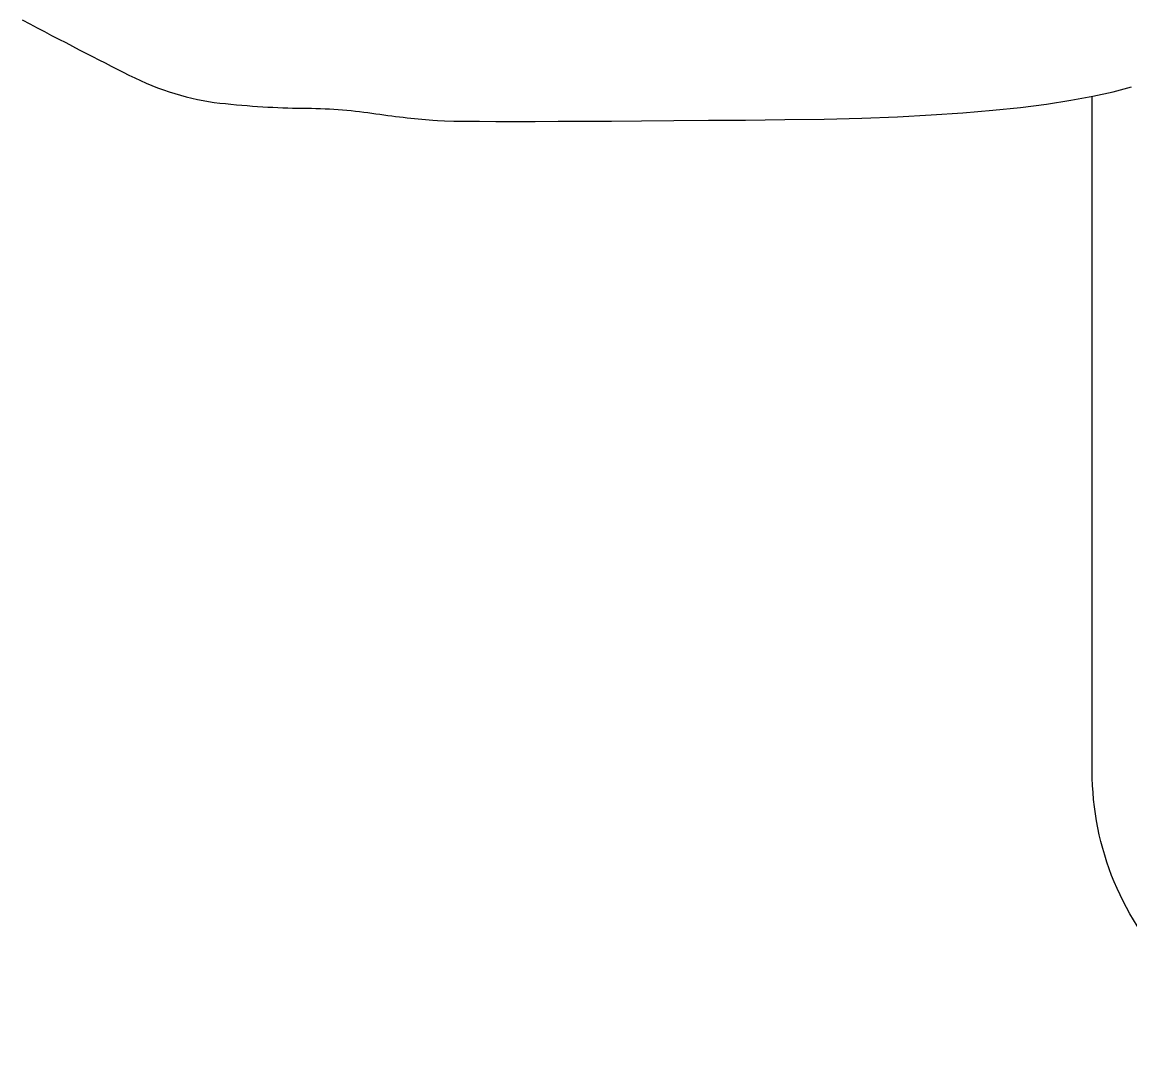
# Model space of a CAD drawing. Header units: millimetres. Extents: x 56918 to 63805, y 98050 to 121723.
# Drawn here: x 59819.4 to 60125.2, y 115665.1 to 115951.8 of the extents above; entities that cross this region are included whole.
import ezdxf

# ---------------------------------------------------------------- set-up
doc = ezdxf.new("R2010")
doc.units = ezdxf.units.MM
doc.header["$MEASUREMENT"] = 0
doc.layers.add('A_MOBILIARIO', color=43, linetype='Continuous')

# ---------------------------------------------------------------- blocks, each defined once
blk = doc.blocks.new('scrivania_4')
at = {"linetype": 'Continuous'}
blk.add_lwpolyline([(306.58967, 147.98944, 0.414214), (306.50967, 147.90944), (306.50967, 147.72322)], format="xyb", dxfattribs=at)
blk.add_lwpolyline([(306.21445, 147.7021), (306.21653, 147.70319), (306.21858, 147.70427), (306.22059, 147.70533), (306.22258, 147.70637), (306.22453, 147.70739), (306.22645, 147.70839), (306.22834, 147.70937), (306.23019, 147.71034), (306.23202, 147.71128), (306.23381, 147.7122), (306.23558, 147.71311), (306.23731, 147.714), (306.23901, 147.71486), (306.24068, 147.71571), (306.24231, 147.71654), (306.24392, 147.71735), (306.24551, 147.71813), (306.24709, 147.71886), (306.24868, 147.71956), (306.25026, 147.72023), (306.25183, 147.72085), (306.25341, 147.72143), (306.25498, 147.72197), (306.25655, 147.72247), (306.25811, 147.72293), (306.25968, 147.72336), (306.26124, 147.72374), (306.26279, 147.72408), (306.26435, 147.72439), (306.2659, 147.72465), (306.26745, 147.72488), (306.26899, 147.72506), (306.27053, 147.72522), (306.27205, 147.72537), (306.27355, 147.72551), (306.27504, 147.72564), (306.27652, 147.72577), (306.27797, 147.72588), (306.27941, 147.72598), (306.28084, 147.72607), (306.28225, 147.72616), (306.28364, 147.72623), (306.28502, 147.72629), (306.28639, 147.72635), (306.28774, 147.72639), (306.28907, 147.72643), (306.29038, 147.72645), (306.29168, 147.72647), (306.29297, 147.72649), (306.29424, 147.72651), (306.29551, 147.72655), (306.29676, 147.72659), (306.298, 147.72664), (306.29923, 147.7267), (306.30045, 147.72678), (306.30166, 147.72686), (306.30286, 147.72695), (306.30405, 147.72705), (306.30522, 147.72716), (306.30638, 147.72728), (306.30754, 147.72741), (306.30868, 147.72755), (306.30981, 147.72769), (306.31093, 147.72785), (306.31204, 147.72801), (306.31314, 147.72816), (306.31423, 147.72831), (306.31532, 147.72846), (306.3164, 147.7286), (306.31747, 147.72873), (306.31853, 147.72886), (306.31958, 147.72899), (306.32063, 147.72911), (306.32167, 147.72922), (306.3227, 147.72934), (306.32372, 147.72944), (306.32474, 147.72954), (306.32575, 147.72964), (306.32674, 147.72973), (306.32774, 147.72982), (306.32904, 147.7299), (306.33098, 147.72996), (306.33356, 147.73002), (306.33677, 147.73006), (306.34061, 147.73009), (306.34509, 147.73011), (306.35021, 147.73011), (306.35596, 147.73011), (306.36235, 147.73009), (306.36937, 147.73006), (306.37703, 147.73002), (306.38532, 147.72997), (306.39425, 147.7299), (306.40381, 147.72983), (306.41401, 147.72974), (306.42484, 147.72964), (306.43572, 147.72947), (306.44608, 147.7292), (306.45591, 147.72883), (306.4652, 147.72834), (306.47397, 147.72775), (306.48221, 147.72705), (306.48991, 147.72625), (306.49709, 147.72534), (306.50374, 147.72431), (306.50986, 147.72319), (306.51545, 147.72195), (306.52051, 147.72061)], dxfattribs=at)

msp = doc.modelspace()

# ---------------------------------------------------------------- block references
at = {"layer": 'A_MOBILIARIO', "xscale": -1000, "yscale": 1000, "zscale": 1000, "rotation": 180}
msp.add_blockref('scrivania_4', (-246395.09, 263654.57), dxfattribs=at)

doc.saveas('drawing.dxf')
